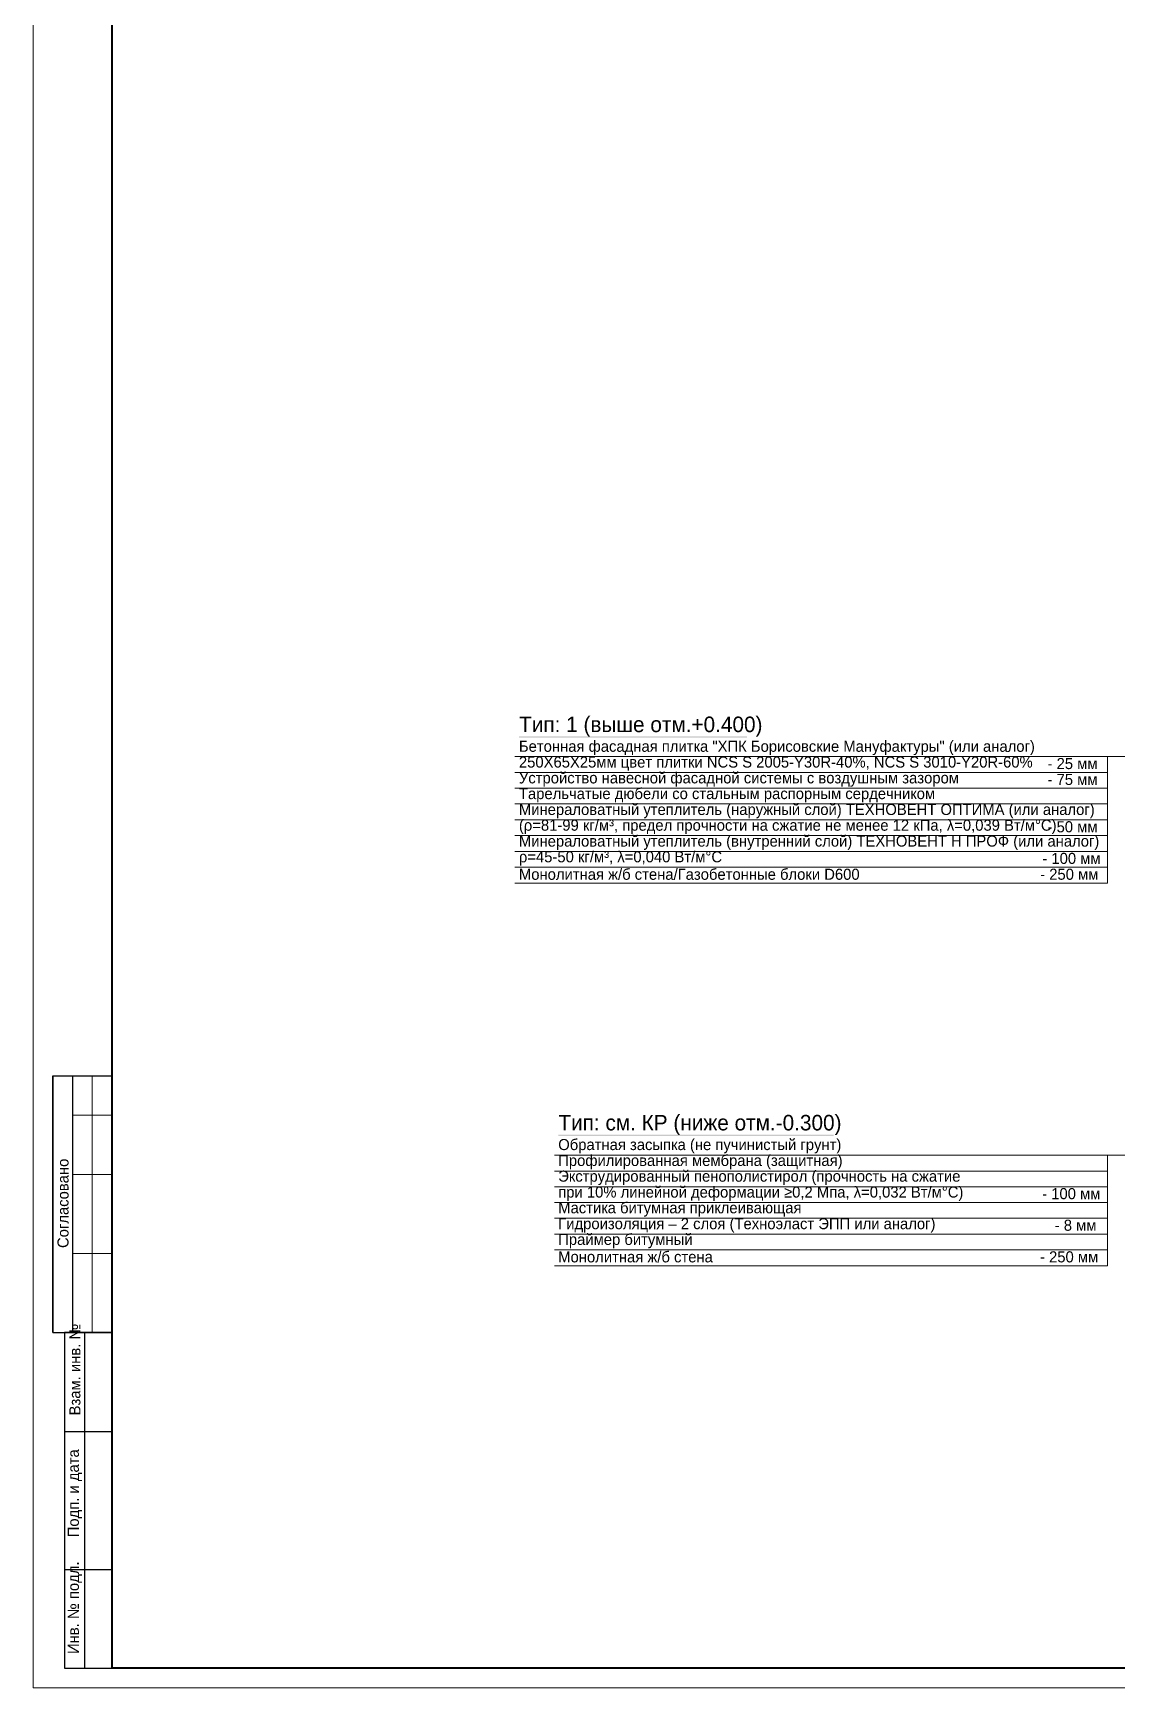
# Model space of a CAD drawing. Header units: millimetres. Extents: x -136833 to 49383, y -8033 to 344618.
# Drawn here: x -133208 to -105773, y -8033 to 33861 of the extents above; entities that cross this region are included whole.
import ezdxf

# ---------------------------------------------------------------- set-up
doc = ezdxf.new("R2010")
doc.units = ezdxf.units.MM
doc.layers.add('PDF _Геометрия', color=7, linetype='Continuous', true_color=0x1d1d1d)
doc.layers.add('PDF _Сплошная заливка', color=7, linetype='Continuous', true_color=0xffffff)
doc.layers.add('PDF _Текст', color=7, linetype='Continuous')

msp = doc.modelspace()

# ---------------------------------------------------------------- linework, layer by layer
at = {"layer": 'PDF _Геометрия', "color": 7, "lineweight": 18}
for points in [[(-133207.6, -8031.7), (-133207.6, 76058.7), (45076.6, 76058.7)], [(-133207.6, -8033.3), (45076.6, -8033.3)]]:
    msp.add_lwpolyline(points, dxfattribs=at)
at = {"layer": 'PDF _Геометрия', "color": 7, "lineweight": 40}
for points in [[(-131209.6, 75559.2), (44580.7, 75559.2), (44580.7, -7533.5), (-131209.6, -7533.5)], [(-131209.6, -7531.6), (-131209.6, 75559.2)]]:
    msp.add_lwpolyline(points, dxfattribs=at)
at = {"layer": 'PDF _Геометрия', "color": 7, "lineweight": 9}
for points in [[(-121012.2, 12342.5), (-106010.2, 12342.5), (-106010.2, 15542.7), (-103013.1, 15542.7)], [(-121012.2, 15542.7), (-106010.2, 15542.7)], [(-121012.2, 15144.8), (-106010.2, 15144.8)], [(-121012.2, 14742.7), (-106010.2, 14742.7)], [(-121012.2, 14344.8), (-106010.2, 14344.8)], [(-121012.2, 13942.6), (-106010.2, 13942.6)], [(-121012.2, 13544.7), (-106010.2, 13544.7)], [(-121012.2, 13142.6), (-106010.2, 13142.6)], [(-121012.2, 12744.7), (-106010.2, 12744.7)], [(-131709.1, 7463.8), (-131709.1, 961.7)], [(-131209.6, 7463.8), (-131209.6, 961.7)], [(-132208.6, 6463), (-131209.5, 6463)], [(-120012.8, 2655.1), (-106013.6, 2655.1), (-106013.6, 5457.5)], [(-120012.1, 5454), (-106012.3, 5454), (-103015, 5454)], [(-120011.8, 5050.4), (-106011.7, 5050.4)], [(-132208.6, 4962.7), (-131209.6, 4962.7)], [(-120012.4, 4655.6), (-106012.9, 4655.6)], [(-120012.2, 4252), (-106012.4, 4252)], [(-120012.7, 3857.1), (-106013.5, 3857.1)], [(-120012.5, 3453.5), (-106013, 3453.5)], [(-132208.6, 2962.2), (-131209.5, 2962.2)], [(-120013, 3058.7), (-106014.1, 3058.7)]]:
    msp.add_lwpolyline(points, dxfattribs=at)
at = {"layer": 'PDF _Геометрия', "color": 7, "lineweight": 30}
for points in [[(-132708.1, 7466), (-131209.6, 7466)], [(-132708.1, 961.7), (-132708.1, 7463.8), (-132708.1, 961.7), (-131209.6, 961.7), (-132411.8, 961.7)], [(-132208.6, 7463.8), (-132208.6, 961.7)], [(-132411.8, 964.4), (-132411.8, -7531.6), (-131209.6, -7531.6)], [(-131908.1, 964.4), (-131908.1, -7531.6)], [(-132411.8, -1538.9), (-131209.5, -1538.9)], [(-132411.8, -5039.7), (-131209.5, -5039.7)]]:
    msp.add_lwpolyline(points, dxfattribs=at)
at = {"layer": 'PDF _Сплошная заливка', "color": 7, "lineweight": 0, "transparency": 33554559}
for points in [[(-120910.6, 16054.9), (-120910.6, 16021.1), (-115136.7, 16054.9), (-115136.7, 16021.1)], [(-119915.5, 5970.6), (-112939.3, 5970.6), (-119915.5, 5936.6), (-112939.3, 5936.6)]]:
    msp.add_solid(points, dxfattribs=at)

# ---------------------------------------------------------------- texts
at = {"layer": 'PDF _Текст', "attachment_point": 4, "style": ''}
for s, insert, char_height in [('Тип: 1 (выше отм.+0.400)', (-120905.8, 16301.3), 393.148), ('Бетонная фасадная плитка "ХПК Борисовские Мануфактуры" (или аналог)', (-120910.1, 15763.7), 280.262), ('250Х65Х25мм цвет плитки NCS S 2005-Y30R-40%, NCS S 3010-Y20R-60%', (-120910.1, 15365.8), 280.262), ('- 25 мм', (-107528.8, 15365.8), 280.26), ('Устройство навесной фасадной системы с воздушным зазором', (-120910.1, 14963.6), 280.262), ('- 75 мм', (-107528.8, 14963.6), 280.26), ('Тарельчатые дюбели со стальным распорным сердечником', (-120910.1, 14565.7), 280.262), ('Минераловатный утеплитель (наружный слой) ТЕХНОВЕНТ ОПТИМА (или аналог)', (-120910.1, 14163.6), 280.262), ('(ρ=81-99 кг/м³, предел прочности на сжатие не менее 12 кПа, λ=0,039 Вт/м°С)', (-120910.1, 13765.6), 280.262), ('- 50 мм', (-107528.8, 13765.6), 280.26), ('Минераловатный утеплитель (внутренний слой) ТЕХНОВЕНТ Н ПРОФ (или аналог)', (-120910.1, 13363.5), 280.262), ('ρ=45-50 кг/м³, λ=0,040 Вт/м°С', (-120910.1, 12965.5), 280.262), ('- 100 мм', (-107660, 12965.5), 280.26), ('Монолитная ж/б стена/Газобетонные блоки D600', (-120910.1, 12563.4), 280.262), ('- 250 мм', (-107715.1, 12563.4), 280.26), ('Тип: см. КР (ниже отм.-0.300)', (-119911, 6217.7), 393.148), ('Обратная засыпка (не пучинистый грунт)', (-119915.3, 5680.1), 280.262), ('Профилированная мембрана (защитная)', (-119915.3, 5278), 280.262), ('Экструдированный пенополистирол (прочность на сжатие', (-119915.3, 4880.1), 280.262), ('при 10% линейной деформации ≥0,2 Мпа, λ=0,032 Вт/м°С)', (-119915.3, 4477.9), 280.262), ('- 100 мм', (-107664.3, 4477.9), 280.26), ('Мастика битумная приклеивающая', (-119915.3, 4080), 280.262), ('Гидроизоляция – 2 слоя (Техноэласт ЭПП или аналог)', (-119915.3, 3677.8), 280.262), ('- 8 мм', (-107346.8, 3677.8), 280.26), ('Праймер битумный', (-119915.3, 3279.9), 280.262), ('Монолитная ж/б стена', (-119915.3, 2877.7), 280.262), ('- 250 мм', (-107719.3, 2877.7), 280.26)]:
    msp.add_mtext(s, dxfattribs=dict(at, insert=insert, char_height=char_height))
at = {"layer": 'PDF _Текст', "char_height": 280.262, "attachment_point": 4, "rotation": 90, "style": ''}
for s, insert in [('Согласовано', (-132449, 3103)), ('Взам. инв. №', (-132148.4, -1134.4)), ('Подп. и дата', (-132148.4, -4220.5)), ('Инв. № подл.', (-132148.4, -7175.3))]:
    msp.add_mtext(s, dxfattribs=dict(at, insert=insert))

doc.saveas('drawing.dxf')
